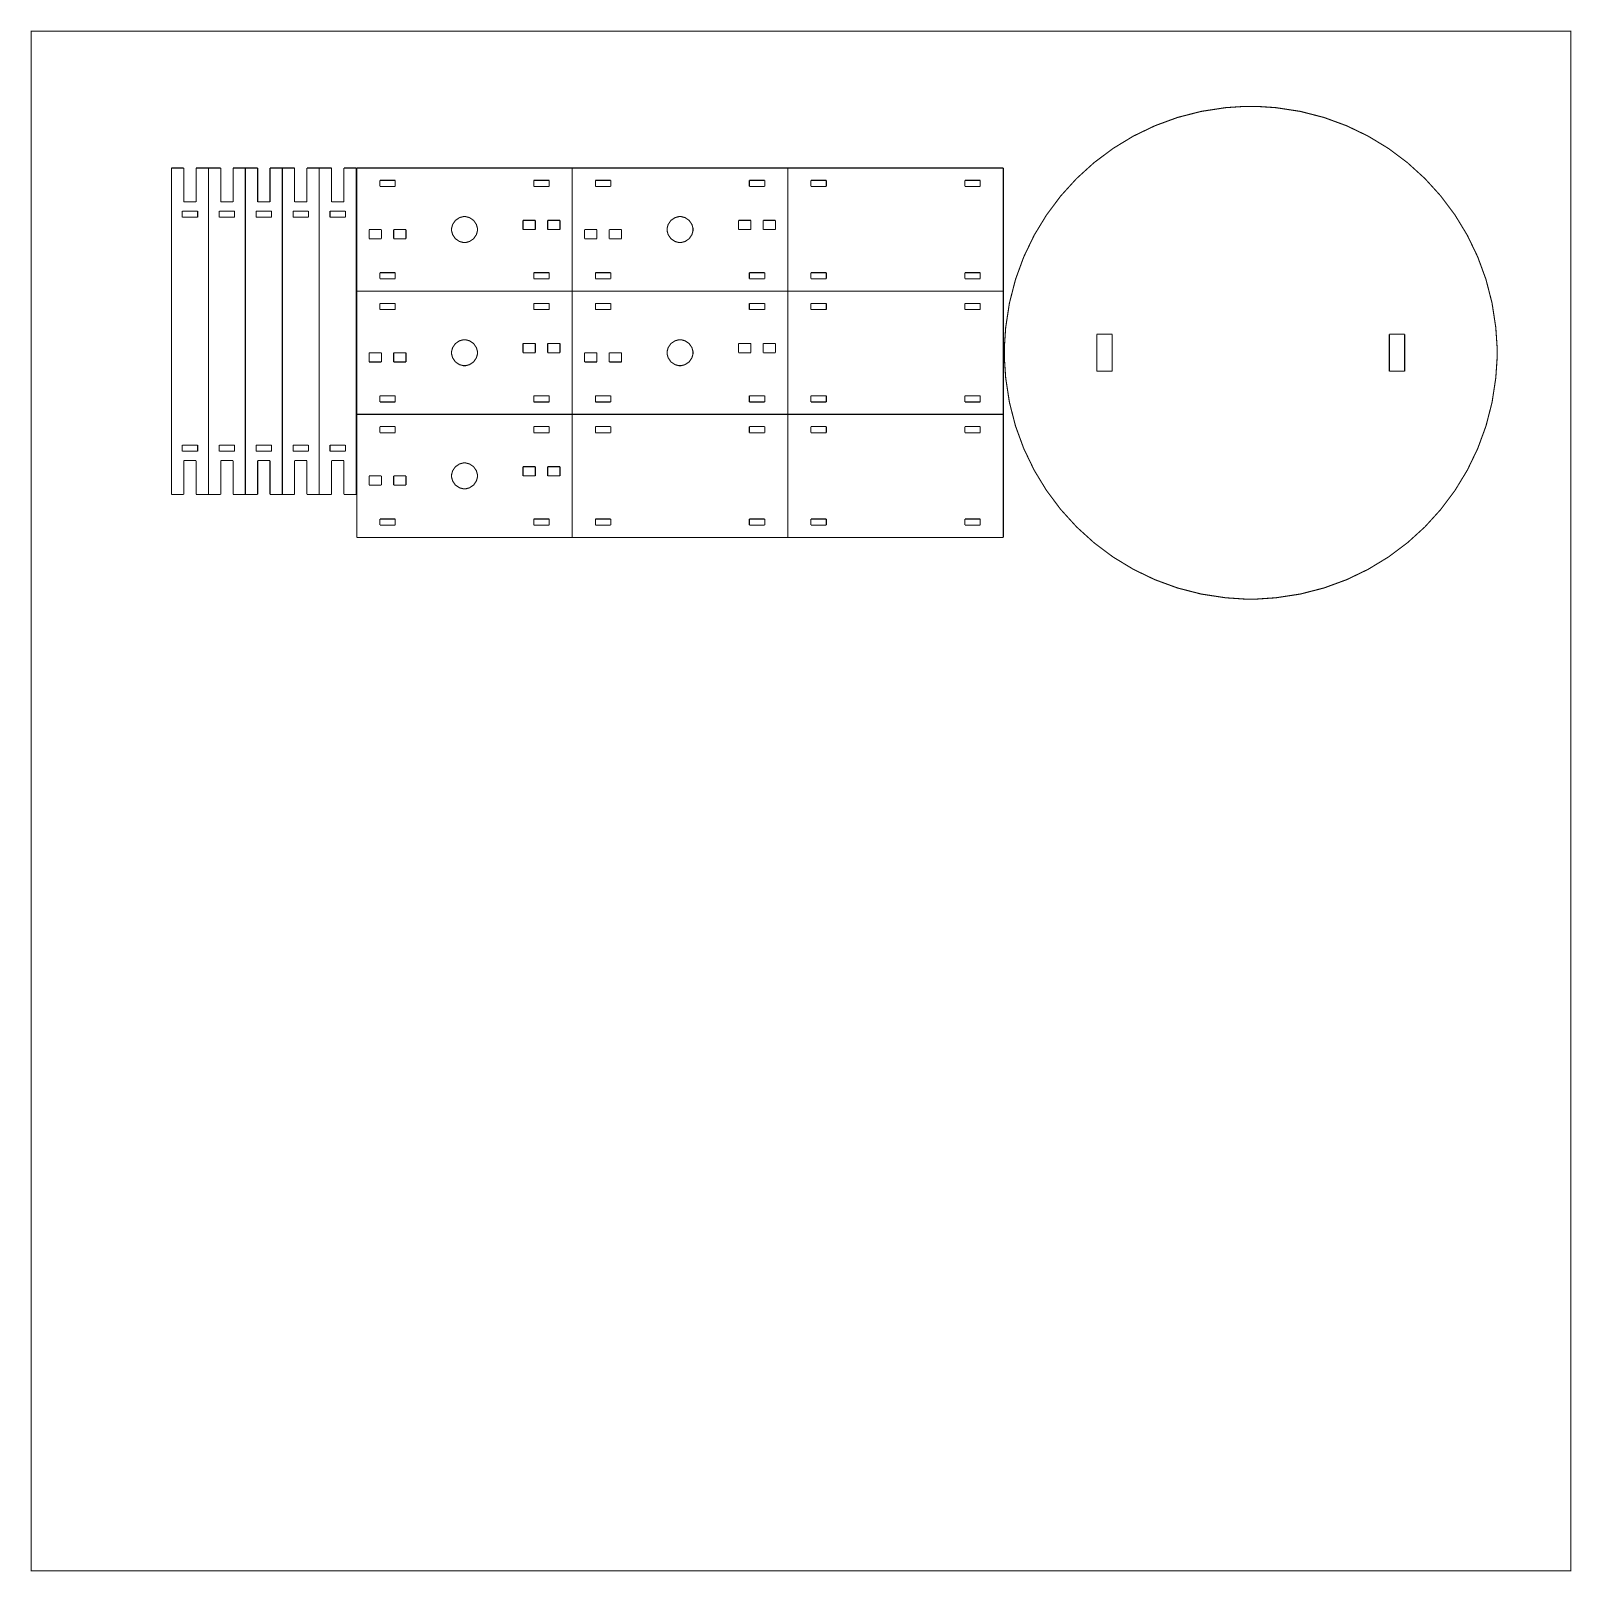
# Model space of a CAD drawing. Extents: x 0 to 19.7, y 0 to 19.7.
import ezdxf

# ---------------------------------------------------------------- set-up
doc = ezdxf.new("R2010")
doc.units = 0
doc.layers.get('0').update_dxf_attribs({"linetype": 'CONTINUOUS'})

msp = doc.modelspace()

# ---------------------------------------------------------------- linework, layer by layer
at = {"color": 0}
for points, const_width in [([(0.00553, 19.6907), (19.6906, 19.6907), (19.6906, 0.00559), (0.00553, 0.00559), (0.00553, 19.6907)], 0.01111), ([(18.7483, 15.5801), (18.7483, 15.6606), (18.7321, 15.9021), (18.6843, 16.2149), (18.6067, 16.5167), (18.5007, 16.8061), (18.3682, 17.0814), (18.2104, 17.341), (18.029, 17.5835), (17.8258, 17.8072), (17.6022, 18.0104), (17.3597, 18.1918), (17.1, 18.3496), (16.8247, 18.4821), (16.5353, 18.5881), (16.2335, 18.6657), (15.9207, 18.7135), (15.6792, 18.7297), (15.5987, 18.7297), (15.5182, 18.7297), (15.2767, 18.7135), (14.964, 18.6657), (14.6621, 18.5881), (14.3728, 18.4821), (14.0975, 18.3496), (13.8377, 18.1918), (13.5953, 18.0104), (13.3716, 17.8072), (13.1683, 17.5835), (12.987, 17.341), (12.8292, 17.0814), (12.6966, 16.8061), (12.5907, 16.5167), (12.5131, 16.2149), (12.4653, 15.9021), (12.4491, 15.6606), (12.4491, 15.5801), (12.4491, 15.4996), (12.4653, 15.2581), (12.5131, 14.9453), (12.5907, 14.6435), (12.6966, 14.3542), (12.8292, 14.0787), (12.987, 13.8191), (13.1683, 13.5766), (13.3716, 13.353), (13.5953, 13.1497), (13.8377, 12.9684), (14.0975, 12.8106), (14.3728, 12.678), (14.6621, 12.5721), (14.964, 12.4945), (15.2767, 12.4467), (15.5182, 12.4304), (15.5987, 12.4304), (15.6792, 12.4304), (15.9207, 12.4467), (16.2335, 12.4945), (16.5353, 12.5721), (16.8247, 12.678), (17.1, 12.8106), (17.3597, 12.9684), (17.6022, 13.1497), (17.8258, 13.353), (18.029, 13.5766), (18.2104, 13.8191), (18.3682, 14.0787), (18.5007, 14.3542), (18.6067, 14.6435), (18.6843, 14.9453), (18.7321, 15.2581), (18.7483, 15.4996), (18.7483, 15.5801)], 0.01378), ([(5.38021, 17.1549), (5.38021, 17.1387), (5.39318, 17.0906), (5.4286, 17.0379), (5.48118, 17.0025), (5.52946, 16.9894), (5.54557, 16.9894), (5.56164, 16.9894), (5.60992, 17.0025), (5.66249, 17.0379), (5.69792, 17.0906), (5.71094, 17.1387), (5.71094, 17.1549), (5.71094, 17.171), (5.69792, 17.2193), (5.66249, 17.2718), (5.60992, 17.3074), (5.56164, 17.3203), (5.54557, 17.3203), (5.52946, 17.3203), (5.48118, 17.3074), (5.4286, 17.2718), (5.39318, 17.2193), (5.38021, 17.171), (5.38021, 17.1549)], 0.01378), ([(8.13613, 17.1549), (8.13613, 17.1387), (8.14908, 17.0906), (8.18451, 17.0379), (8.23708, 17.0025), (8.28538, 16.9894), (8.30149, 16.9894), (8.31754, 16.9894), (8.36583, 17.0025), (8.4184, 17.0379), (8.45383, 17.0906), (8.46685, 17.1387), (8.46685, 17.1549), (8.46685, 17.171), (8.45383, 17.2193), (8.4184, 17.2718), (8.36583, 17.3074), (8.31754, 17.3203), (8.30149, 17.3203), (8.28538, 17.3203), (8.23708, 17.3074), (8.18451, 17.2718), (8.14908, 17.2193), (8.13613, 17.171), (8.13613, 17.1549)], 0.01378), ([(5.38021, 15.5801), (5.38021, 15.564), (5.39318, 15.5157), (5.4286, 15.4632), (5.48118, 15.4278), (5.52946, 15.4147), (5.54557, 15.4147), (5.56164, 15.4147), (5.60992, 15.4278), (5.66249, 15.4632), (5.69792, 15.5157), (5.71094, 15.564), (5.71094, 15.5801), (5.71094, 15.5963), (5.69792, 15.6444), (5.66249, 15.6969), (5.60992, 15.7324), (5.56164, 15.7454), (5.54557, 15.7454), (5.52946, 15.7454), (5.48118, 15.7324), (5.4286, 15.6969), (5.39318, 15.6444), (5.38021, 15.5963), (5.38021, 15.5801)], 0.01378), ([(8.13613, 15.5801), (8.13613, 15.564), (8.14908, 15.5157), (8.18451, 15.4632), (8.23708, 15.4278), (8.28538, 15.4147), (8.30149, 15.4147), (8.31754, 15.4147), (8.36583, 15.4278), (8.4184, 15.4632), (8.45383, 15.5157), (8.46685, 15.564), (8.46685, 15.5801), (8.46685, 15.5963), (8.45383, 15.6444), (8.4184, 15.6969), (8.36583, 15.7324), (8.31754, 15.7454), (8.30149, 15.7454), (8.28538, 15.7454), (8.23708, 15.7324), (8.18451, 15.6969), (8.14908, 15.6444), (8.13613, 15.5963), (8.13613, 15.5801)], 0.01378), ([(5.38021, 14.0053), (5.38021, 13.9892), (5.39318, 13.941), (5.4286, 13.8884), (5.48118, 13.853), (5.52946, 13.84), (5.54557, 13.84), (5.56164, 13.84), (5.60992, 13.853), (5.66249, 13.8884), (5.69792, 13.941), (5.71094, 13.9892), (5.71094, 14.0053), (5.71094, 14.0214), (5.69792, 14.0697), (5.66249, 14.1222), (5.60992, 14.1576), (5.56164, 14.1706), (5.54557, 14.1706), (5.52946, 14.1706), (5.48118, 14.1576), (5.4286, 14.1222), (5.39318, 14.0697), (5.38021, 14.0214), (5.38021, 14.0053)], 0.01378)]:
    msp.add_lwpolyline(points, close=True, dxfattribs=dict(at, const_width=const_width))
at = {"color": 0, "const_width": 0.01378}
for points in [[(1.7985, 13.7688), (1.7985, 17.9419)], [(1.956, 17.9419), (1.7985, 17.9419)], [(1.956, 17.5089), (1.956, 17.9419)], [(2.1135, 17.9419), (2.1135, 17.5089)], [(2.27094, 17.9419), (2.1135, 17.9419)], [(2.27094, 17.9419), (2.27094, 13.7688)], [(2.27094, 13.7688), (2.27094, 17.9419)], [(2.42844, 17.9419), (2.27094, 17.9419)], [(2.42844, 17.5089), (2.42844, 17.9419)], [(2.58594, 17.9419), (2.58594, 17.5089)], [(2.74337, 17.9419), (2.58594, 17.9419)], [(2.74337, 17.9419), (2.74337, 13.7688)], [(2.74337, 13.7688), (2.74337, 17.9419)], [(2.90088, 17.9419), (2.74337, 17.9419)], [(2.90088, 17.5089), (2.90088, 17.9419)], [(3.05838, 17.9419), (3.05838, 17.5089)], [(3.21588, 17.9419), (3.05838, 17.9419)], [(3.21588, 17.9419), (3.21588, 13.7688)], [(3.21588, 13.7688), (3.21588, 17.9419)], [(3.37332, 17.9419), (3.21588, 17.9419)], [(3.37332, 17.5089), (3.37332, 17.9419)], [(3.53082, 17.9419), (3.53082, 17.5089)], [(3.68832, 17.9419), (3.53082, 17.9419)], [(3.68832, 17.9419), (3.68832, 13.7688)], [(3.68832, 13.7688), (3.68832, 17.9419)], [(3.84576, 17.9419), (3.68832, 17.9419)], [(3.84576, 17.5089), (3.84576, 17.9419)], [(4.00325, 17.9419), (4.00325, 17.5089)], [(4.16075, 17.9419), (4.00325, 17.9419)], [(4.16075, 17.9419), (4.16075, 13.7688)], [(4.16764, 16.3675), (4.16764, 17.9424)], [(4.16764, 17.9424), (6.9235, 17.9424)], [(6.9235, 17.9424), (6.9235, 16.3675)], [(6.9235, 16.3675), (6.9235, 17.9424)], [(6.9235, 17.9424), (9.67942, 17.9424)], [(9.67942, 17.9424), (9.67942, 16.3675)], [(9.67942, 16.3675), (9.67942, 17.9424)], [(9.67942, 17.9424), (12.4353, 17.9424)], [(12.4353, 17.9424), (12.4353, 16.3675)], [(4.46289, 17.7847), (4.65972, 17.7847)], [(4.46289, 17.7061), (4.46289, 17.7847)], [(4.65972, 17.7847), (4.65972, 17.7061)], [(6.43143, 17.7847), (6.62825, 17.7847)], [(6.43143, 17.7061), (6.43143, 17.7847)], [(6.62825, 17.7847), (6.62825, 17.7061)], [(7.21881, 17.7847), (7.41564, 17.7847)], [(7.21881, 17.7061), (7.21881, 17.7847)], [(7.41564, 17.7847), (7.41564, 17.7061)], [(9.18728, 17.7847), (9.38417, 17.7847)], [(9.18728, 17.7061), (9.18728, 17.7847)], [(9.38417, 17.7847), (9.38417, 17.7061)], [(9.97472, 17.7847), (10.1716, 17.7847)], [(9.97472, 17.7061), (9.97472, 17.7847)], [(10.1716, 17.7847), (10.1716, 17.7061)], [(11.9432, 17.7847), (12.1401, 17.7847)], [(11.9432, 17.7061), (11.9432, 17.7847)], [(12.1401, 17.7847), (12.1401, 17.7061)], [(4.65972, 17.7061), (4.46289, 17.7061)], [(6.62825, 17.7061), (6.43143, 17.7061)], [(7.41564, 17.7061), (7.21881, 17.7061)], [(9.38417, 17.7061), (9.18728, 17.7061)], [(10.1716, 17.7061), (9.97472, 17.7061)], [(12.1401, 17.7061), (11.9432, 17.7061)], [(1.93631, 17.3908), (2.13319, 17.3908)], [(1.93631, 17.3121), (1.93631, 17.3908)], [(2.1135, 17.5089), (1.956, 17.5089)], [(2.13319, 17.3908), (2.13319, 17.3121)], [(2.40875, 17.3908), (2.60562, 17.3908)], [(2.40875, 17.3121), (2.40875, 17.3908)], [(2.58594, 17.5089), (2.42844, 17.5089)], [(2.60562, 17.3908), (2.60562, 17.3121)], [(2.88118, 17.3908), (3.07807, 17.3908)], [(2.88118, 17.3121), (2.88118, 17.3908)], [(3.05838, 17.5089), (2.90088, 17.5089)], [(3.07807, 17.3908), (3.07807, 17.3121)], [(3.35363, 17.3908), (3.55051, 17.3908)], [(3.35363, 17.3121), (3.35363, 17.3908)], [(3.53082, 17.5089), (3.37332, 17.5089)], [(3.55051, 17.3908), (3.55051, 17.3121)], [(3.82607, 17.3908), (4.02294, 17.3908)], [(3.82607, 17.3121), (3.82607, 17.3908)], [(4.00325, 17.5089), (3.84576, 17.5089)], [(4.02294, 17.3908), (4.02294, 17.3121)], [(2.13319, 17.3121), (1.93631, 17.3121)], [(2.60562, 17.3121), (2.40875, 17.3121)], [(3.07807, 17.3121), (2.88118, 17.3121)], [(3.55051, 17.3121), (3.35363, 17.3121)], [(4.02294, 17.3121), (3.82607, 17.3121)], [(4.32508, 17.1549), (4.48258, 17.1549)], [(4.32508, 17.0367), (4.32508, 17.1549)], [(4.48258, 17.1549), (4.48258, 17.0367)], [(4.64008, 17.1549), (4.79753, 17.1549)], [(4.64008, 17.0367), (4.64008, 17.1549)], [(4.79753, 17.1549), (4.79753, 17.0367)], [(6.29362, 17.2729), (6.45107, 17.2729)], [(6.29362, 17.1549), (6.29362, 17.2729)], [(6.45107, 17.1549), (6.29362, 17.1549)], [(6.45107, 17.2729), (6.45107, 17.1549)], [(6.60856, 17.2729), (6.76606, 17.2729)], [(6.60856, 17.1549), (6.60856, 17.2729)], [(6.76606, 17.1549), (6.60856, 17.1549)], [(6.76606, 17.2729), (6.76606, 17.1549)], [(7.081, 17.1549), (7.2385, 17.1549)], [(7.081, 17.0367), (7.081, 17.1549)], [(7.2385, 17.1549), (7.2385, 17.0367)], [(7.39594, 17.1549), (7.55344, 17.1549)], [(7.39594, 17.0367), (7.39594, 17.1549)], [(7.55344, 17.1549), (7.55344, 17.0367)], [(9.04953, 17.2729), (9.20697, 17.2729)], [(9.04953, 17.1549), (9.04953, 17.2729)], [(9.20697, 17.1549), (9.04953, 17.1549)], [(9.20697, 17.2729), (9.20697, 17.1549)], [(9.36447, 17.2729), (9.52197, 17.2729)], [(9.36447, 17.1549), (9.36447, 17.2729)], [(9.52197, 17.1549), (9.36447, 17.1549)], [(9.52197, 17.2729), (9.52197, 17.1549)], [(4.48258, 17.0367), (4.32508, 17.0367)], [(4.79753, 17.0367), (4.64008, 17.0367)], [(7.2385, 17.0367), (7.081, 17.0367)], [(7.55344, 17.0367), (7.39594, 17.0367)], [(4.46289, 16.6036), (4.65972, 16.6036)], [(4.46289, 16.5249), (4.46289, 16.6036)], [(4.65972, 16.6036), (4.65972, 16.5249)], [(6.43143, 16.6036), (6.62825, 16.6036)], [(6.43143, 16.5249), (6.43143, 16.6036)], [(6.62825, 16.6036), (6.62825, 16.5249)], [(7.21881, 16.6036), (7.41564, 16.6036)], [(7.21881, 16.5249), (7.21881, 16.6036)], [(7.41564, 16.6036), (7.41564, 16.5249)], [(9.18728, 16.6036), (9.38417, 16.6036)], [(9.18728, 16.5249), (9.18728, 16.6036)], [(9.38417, 16.6036), (9.38417, 16.5249)], [(9.97472, 16.6036), (10.1716, 16.6036)], [(9.97472, 16.5249), (9.97472, 16.6036)], [(10.1716, 16.6036), (10.1716, 16.5249)], [(11.9432, 16.6036), (12.1401, 16.6036)], [(11.9432, 16.5249), (11.9432, 16.6036)], [(12.1401, 16.6036), (12.1401, 16.5249)], [(6.9235, 16.3675), (4.16764, 16.3675)], [(4.16764, 14.7926), (4.16764, 16.3675)], [(4.16764, 16.3675), (6.9235, 16.3675)], [(4.65972, 16.5249), (4.46289, 16.5249)], [(6.62825, 16.5249), (6.43143, 16.5249)], [(6.9235, 16.3675), (6.9235, 14.7926)], [(9.67942, 16.3675), (6.9235, 16.3675)], [(6.9235, 14.7926), (6.9235, 16.3675)], [(6.9235, 16.3675), (9.67942, 16.3675)], [(7.41564, 16.5249), (7.21881, 16.5249)], [(9.38417, 16.5249), (9.18728, 16.5249)], [(9.67942, 16.3675), (9.67942, 14.7926)], [(12.4353, 16.3675), (9.67942, 16.3675)], [(9.67942, 14.7926), (9.67942, 16.3675)], [(9.67942, 16.3675), (12.4353, 16.3675)], [(10.1716, 16.5249), (9.97472, 16.5249)], [(12.1401, 16.5249), (11.9432, 16.5249)], [(12.4353, 16.3675), (12.4353, 14.7926)], [(4.46289, 16.21), (4.65972, 16.21)], [(4.46289, 16.1312), (4.46289, 16.21)], [(4.65972, 16.21), (4.65972, 16.1312)], [(6.43143, 16.21), (6.62825, 16.21)], [(6.43143, 16.1312), (6.43143, 16.21)], [(6.62825, 16.21), (6.62825, 16.1312)], [(7.21881, 16.21), (7.41564, 16.21)], [(7.21881, 16.1312), (7.21881, 16.21)], [(7.41564, 16.21), (7.41564, 16.1312)], [(9.18728, 16.21), (9.38417, 16.21)], [(9.18728, 16.1312), (9.18728, 16.21)], [(9.38417, 16.21), (9.38417, 16.1312)], [(9.97472, 16.21), (10.1716, 16.21)], [(9.97472, 16.1312), (9.97472, 16.21)], [(10.1716, 16.21), (10.1716, 16.1312)], [(11.9432, 16.21), (12.1401, 16.21)], [(11.9432, 16.1312), (11.9432, 16.21)], [(12.1401, 16.21), (12.1401, 16.1312)], [(4.65972, 16.1312), (4.46289, 16.1312)], [(6.62825, 16.1312), (6.43143, 16.1312)], [(7.41564, 16.1312), (7.21881, 16.1312)], [(9.38417, 16.1312), (9.18728, 16.1312)], [(10.1716, 16.1312), (9.97472, 16.1312)], [(12.1401, 16.1312), (11.9432, 16.1312)], [(13.6302, 15.8163), (13.8271, 15.8163)], [(13.6302, 15.3438), (13.6302, 15.8163)], [(13.8271, 15.8163), (13.8271, 15.3438)], [(17.3704, 15.8163), (17.5672, 15.8163)], [(17.3704, 15.3438), (17.3704, 15.8163)], [(17.5672, 15.8163), (17.5672, 15.3438)], [(4.32508, 15.5801), (4.48258, 15.5801)], [(4.32508, 15.4619), (4.32508, 15.5801)], [(4.48258, 15.5801), (4.48258, 15.4619)], [(4.64008, 15.5801), (4.79753, 15.5801)], [(4.64008, 15.4619), (4.64008, 15.5801)], [(4.79753, 15.5801), (4.79753, 15.4619)], [(6.29362, 15.6982), (6.45107, 15.6982)], [(6.29362, 15.5801), (6.29362, 15.6982)], [(6.45107, 15.5801), (6.29362, 15.5801)], [(6.45107, 15.6982), (6.45107, 15.5801)], [(6.60856, 15.6982), (6.76606, 15.6982)], [(6.60856, 15.5801), (6.60856, 15.6982)], [(6.76606, 15.5801), (6.60856, 15.5801)], [(6.76606, 15.6982), (6.76606, 15.5801)], [(7.081, 15.5801), (7.2385, 15.5801)], [(7.081, 15.4619), (7.081, 15.5801)], [(7.2385, 15.5801), (7.2385, 15.4619)], [(7.39594, 15.5801), (7.55344, 15.5801)], [(7.39594, 15.4619), (7.39594, 15.5801)], [(7.55344, 15.5801), (7.55344, 15.4619)], [(9.04953, 15.6982), (9.20697, 15.6982)], [(9.04953, 15.5801), (9.04953, 15.6982)], [(9.20697, 15.5801), (9.04953, 15.5801)], [(9.20697, 15.6982), (9.20697, 15.5801)], [(9.36447, 15.6982), (9.52197, 15.6982)], [(9.36447, 15.5801), (9.36447, 15.6982)], [(9.52197, 15.5801), (9.36447, 15.5801)], [(9.52197, 15.6982), (9.52197, 15.5801)], [(4.48258, 15.4619), (4.32508, 15.4619)], [(4.79753, 15.4619), (4.64008, 15.4619)], [(7.2385, 15.4619), (7.081, 15.4619)], [(7.55344, 15.4619), (7.39594, 15.4619)], [(13.8271, 15.3438), (13.6302, 15.3438)], [(17.5672, 15.3438), (17.3704, 15.3438)], [(4.46289, 15.0289), (4.65972, 15.0289)], [(4.46289, 14.9501), (4.46289, 15.0289)], [(4.65972, 15.0289), (4.65972, 14.9501)], [(6.43143, 15.0289), (6.62825, 15.0289)], [(6.43143, 14.9501), (6.43143, 15.0289)], [(6.62825, 15.0289), (6.62825, 14.9501)], [(7.21881, 15.0289), (7.41564, 15.0289)], [(7.21881, 14.9501), (7.21881, 15.0289)], [(7.41564, 15.0289), (7.41564, 14.9501)], [(9.18728, 15.0289), (9.38417, 15.0289)], [(9.18728, 14.9501), (9.18728, 15.0289)], [(9.38417, 15.0289), (9.38417, 14.9501)], [(9.97472, 15.0289), (10.1716, 15.0289)], [(9.97472, 14.9501), (9.97472, 15.0289)], [(10.1716, 15.0289), (10.1716, 14.9501)], [(11.9432, 15.0289), (12.1401, 15.0289)], [(11.9432, 14.9501), (11.9432, 15.0289)], [(12.1401, 15.0289), (12.1401, 14.9501)], [(6.9235, 14.7926), (4.16764, 14.7926)], [(4.16764, 13.2178), (4.16764, 14.7926)], [(4.16764, 14.7926), (6.9235, 14.7926)], [(4.65972, 14.9501), (4.46289, 14.9501)], [(6.62825, 14.9501), (6.43143, 14.9501)], [(9.67942, 14.7926), (6.9235, 14.7926)], [(6.9235, 14.7926), (6.9235, 13.2178)], [(6.9235, 13.2178), (6.9235, 14.7926)], [(6.9235, 14.7926), (9.67942, 14.7926)], [(7.41564, 14.9501), (7.21881, 14.9501)], [(9.38417, 14.9501), (9.18728, 14.9501)], [(9.67942, 14.7926), (9.67942, 13.2178)], [(12.4353, 14.7926), (9.67942, 14.7926)], [(9.67942, 13.2178), (9.67942, 14.7926)], [(9.67942, 14.7926), (12.4353, 14.7926)], [(10.1716, 14.9501), (9.97472, 14.9501)], [(12.1401, 14.9501), (11.9432, 14.9501)], [(12.4353, 14.7926), (12.4353, 13.2178)], [(4.46289, 14.6351), (4.65972, 14.6351)], [(4.46289, 14.5564), (4.46289, 14.6351)], [(4.65972, 14.6351), (4.65972, 14.5564)], [(6.43143, 14.6351), (6.62825, 14.6351)], [(6.43143, 14.5564), (6.43143, 14.6351)], [(6.62825, 14.6351), (6.62825, 14.5564)], [(7.21881, 14.6351), (7.41564, 14.6351)], [(7.21881, 14.5564), (7.21881, 14.6351)], [(7.41564, 14.6351), (7.41564, 14.5564)], [(9.18728, 14.6351), (9.38417, 14.6351)], [(9.18728, 14.5564), (9.18728, 14.6351)], [(9.38417, 14.6351), (9.38417, 14.5564)], [(9.97472, 14.6351), (10.1716, 14.6351)], [(9.97472, 14.5564), (9.97472, 14.6351)], [(10.1716, 14.6351), (10.1716, 14.5564)], [(11.9432, 14.6351), (12.1401, 14.6351)], [(11.9432, 14.5564), (11.9432, 14.6351)], [(12.1401, 14.6351), (12.1401, 14.5564)], [(1.93631, 14.3986), (2.13319, 14.3986)], [(1.93631, 14.32), (1.93631, 14.3986)], [(2.13319, 14.3986), (2.13319, 14.32)], [(2.40875, 14.3986), (2.60562, 14.3986)], [(2.40875, 14.32), (2.40875, 14.3986)], [(2.60562, 14.3986), (2.60562, 14.32)], [(2.88118, 14.3986), (3.07807, 14.3986)], [(2.88118, 14.32), (2.88118, 14.3986)], [(3.07807, 14.3986), (3.07807, 14.32)], [(3.35363, 14.3986), (3.55051, 14.3986)], [(3.35363, 14.32), (3.35363, 14.3986)], [(3.55051, 14.3986), (3.55051, 14.32)], [(3.82607, 14.3986), (4.02294, 14.3986)], [(3.82607, 14.32), (3.82607, 14.3986)], [(4.02294, 14.3986), (4.02294, 14.32)], [(4.65972, 14.5564), (4.46289, 14.5564)], [(6.62825, 14.5564), (6.43143, 14.5564)], [(7.41564, 14.5564), (7.21881, 14.5564)], [(9.38417, 14.5564), (9.18728, 14.5564)], [(10.1716, 14.5564), (9.97472, 14.5564)], [(12.1401, 14.5564), (11.9432, 14.5564)], [(2.13319, 14.32), (1.93631, 14.32)], [(2.1135, 14.2018), (1.956, 14.2018)], [(1.956, 14.2018), (1.956, 13.7688)], [(2.1135, 13.7688), (2.1135, 14.2018)], [(2.60562, 14.32), (2.40875, 14.32)], [(2.58594, 14.2018), (2.42844, 14.2018)], [(2.42844, 14.2018), (2.42844, 13.7688)], [(2.58594, 13.7688), (2.58594, 14.2018)], [(3.07807, 14.32), (2.88118, 14.32)], [(3.05838, 14.2018), (2.90088, 14.2018)], [(2.90088, 14.2018), (2.90088, 13.7688)], [(3.05838, 13.7688), (3.05838, 14.2018)], [(3.55051, 14.32), (3.35363, 14.32)], [(3.53082, 14.2018), (3.37332, 14.2018)], [(3.37332, 14.2018), (3.37332, 13.7688)], [(3.53082, 13.7688), (3.53082, 14.2018)], [(4.02294, 14.32), (3.82607, 14.32)], [(4.00325, 14.2018), (3.84576, 14.2018)], [(3.84576, 14.2018), (3.84576, 13.7688)], [(4.00325, 13.7688), (4.00325, 14.2018)], [(4.32508, 14.0053), (4.48258, 14.0053)], [(4.32508, 13.8872), (4.32508, 14.0053)], [(4.48258, 14.0053), (4.48258, 13.8872)], [(4.64008, 14.0053), (4.79753, 14.0053)], [(4.64008, 13.8872), (4.64008, 14.0053)], [(4.79753, 14.0053), (4.79753, 13.8872)], [(6.29362, 14.1235), (6.45107, 14.1235)], [(6.29362, 14.0053), (6.29362, 14.1235)], [(6.45107, 14.0053), (6.29362, 14.0053)], [(6.45107, 14.1235), (6.45107, 14.0053)], [(6.60856, 14.1235), (6.76606, 14.1235)], [(6.60856, 14.0053), (6.60856, 14.1235)], [(6.76606, 14.0053), (6.60856, 14.0053)], [(6.76606, 14.1235), (6.76606, 14.0053)], [(4.48258, 13.8872), (4.32508, 13.8872)], [(4.79753, 13.8872), (4.64008, 13.8872)], [(1.956, 13.7688), (1.7985, 13.7688)], [(2.27094, 13.7688), (2.1135, 13.7688)], [(2.42844, 13.7688), (2.27094, 13.7688)], [(2.74337, 13.7688), (2.58594, 13.7688)], [(2.90088, 13.7688), (2.74337, 13.7688)], [(3.21588, 13.7688), (3.05838, 13.7688)], [(3.37332, 13.7688), (3.21588, 13.7688)], [(3.68832, 13.7688), (3.53082, 13.7688)], [(3.84576, 13.7688), (3.68832, 13.7688)], [(4.16075, 13.7688), (4.00325, 13.7688)], [(4.46289, 13.454), (4.65972, 13.454)], [(4.46289, 13.3753), (4.46289, 13.454)], [(4.65972, 13.454), (4.65972, 13.3753)], [(6.43143, 13.454), (6.62825, 13.454)], [(6.43143, 13.3753), (6.43143, 13.454)], [(6.62825, 13.454), (6.62825, 13.3753)], [(7.21881, 13.454), (7.41564, 13.454)], [(7.21881, 13.3753), (7.21881, 13.454)], [(7.41564, 13.454), (7.41564, 13.3753)], [(9.18728, 13.454), (9.38417, 13.454)], [(9.18728, 13.3753), (9.18728, 13.454)], [(9.38417, 13.454), (9.38417, 13.3753)], [(9.97472, 13.454), (10.1716, 13.454)], [(9.97472, 13.3753), (9.97472, 13.454)], [(10.1716, 13.454), (10.1716, 13.3753)], [(11.9432, 13.454), (12.1401, 13.454)], [(11.9432, 13.3753), (11.9432, 13.454)], [(12.1401, 13.454), (12.1401, 13.3753)], [(6.9235, 13.2178), (4.16764, 13.2178)], [(4.65972, 13.3753), (4.46289, 13.3753)], [(6.62825, 13.3753), (6.43143, 13.3753)], [(9.67942, 13.2178), (6.9235, 13.2178)], [(7.41564, 13.3753), (7.21881, 13.3753)], [(9.38417, 13.3753), (9.18728, 13.3753)], [(12.4353, 13.2178), (9.67942, 13.2178)], [(10.1716, 13.3753), (9.97472, 13.3753)], [(12.1401, 13.3753), (11.9432, 13.3753)]]:
    msp.add_lwpolyline(points, dxfattribs=at)

doc.saveas('drawing.dxf')
